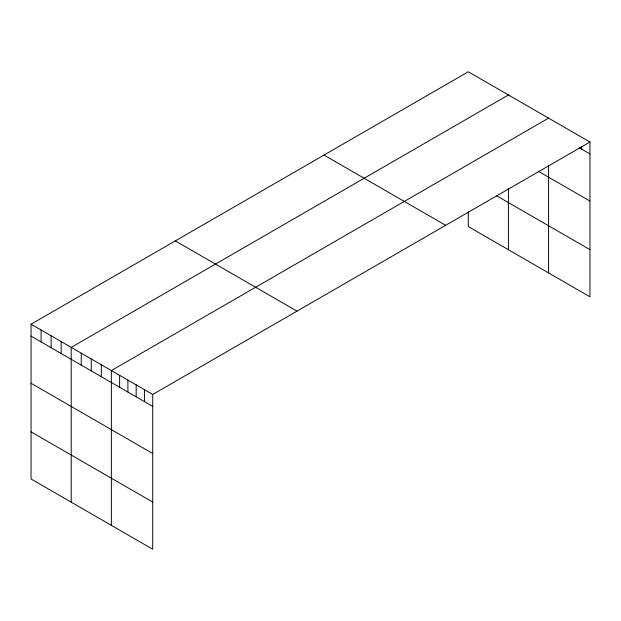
<?xml version="1.0" encoding="UTF-8"?>
<svg xmlns="http://www.w3.org/2000/svg" width="621" height="621" viewBox="0 0 621 621"><rect width="100%" height="100%" fill="white"/><g stroke="black" fill="none" stroke-linecap="round" stroke-linejoin="round"><path stroke-width="0.93" d="M31.05 324.201L152.719 394.444L152.719 549.228L31.05 478.985L31.05 324.201L468.281 71.772L589.95 142.015L589.95 296.799L468.281 226.556L468.281 212.048M508.436 94.951L71.198 347.387L71.198 502.172M548.584 118.13L111.353 370.566L111.353 525.35M152.719 394.444L589.95 142.015M579.191 147.728L589.95 153.938M538.547 171.404L589.95 201.08M496.722 195.825L589.95 249.65M323.999 155.071L445.661 225.314M175.339 240.901L297.001 311.144M31.05 336.124L152.719 406.367M31.05 383.273L152.719 453.516M31.05 431.843L152.719 502.086M581.675 146.409L581.675 149.156M548.584 165.411L548.584 272.914M508.436 188.458L508.436 249.735M144.445 389.67L144.445 401.593M136.17 384.896L136.17 396.819M127.895 380.114L127.895 392.037M119.62 375.34L119.62 387.263M101.308 364.768L101.308 376.691M91.271 358.977L91.271 370.9M81.235 353.178L81.235 365.101M61.161 341.589L61.161 353.512M51.124 335.79L51.124 347.713M41.087 329.999L41.087 341.923"/></g></svg>
